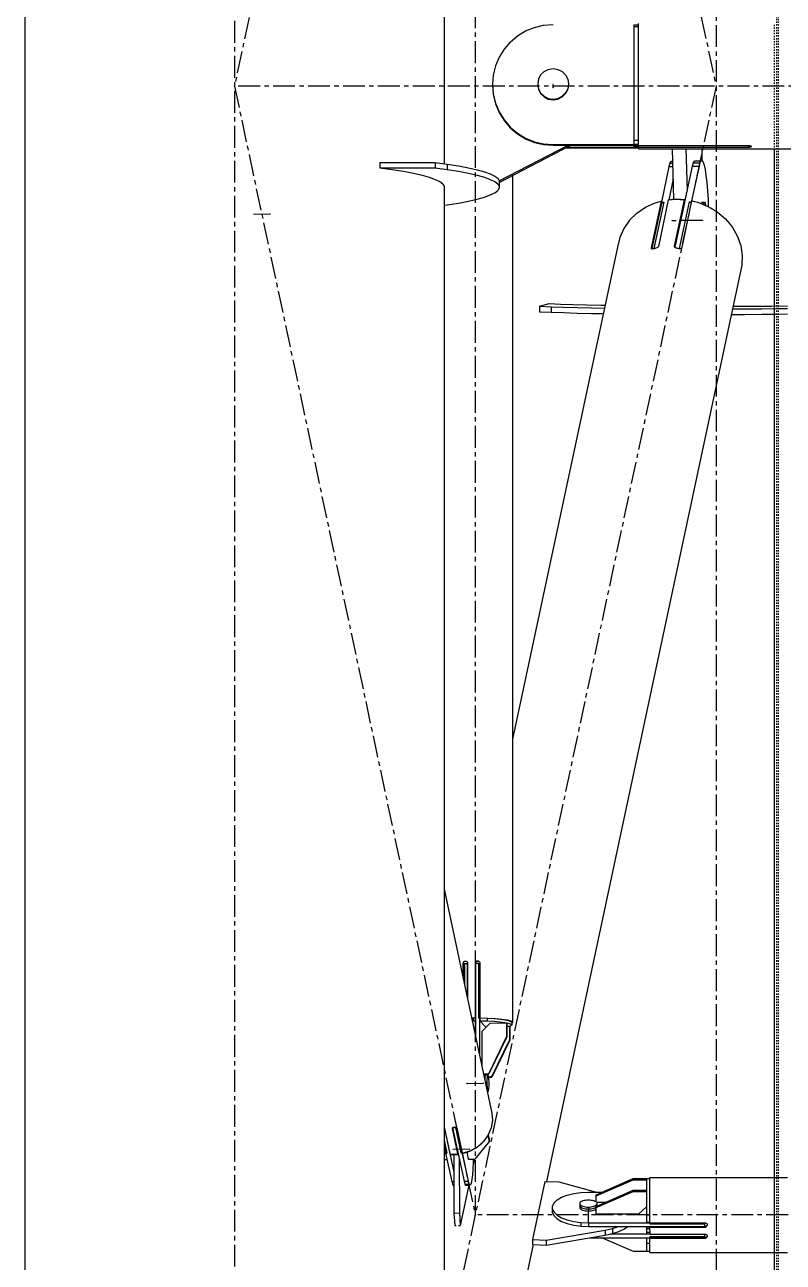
# Model space of a CAD drawing. Header units: millimetres. Extents: x 5143 to 30813, y 232 to 21408.
# Drawn here: x 22823.8 to 23099.4, y 14493.1 to 14942.6 of the extents above; entities that cross this region are included whole.
import ezdxf

# ---------------------------------------------------------------- set-up
doc = ezdxf.new("R2010")
doc.units = ezdxf.units.MM
doc.header["$LTSCALE"] = 0.25
for name, pattern in [('CENTER', [50.8, 31.75, -6.35, 6.35, -6.35]), ('XKITLINE00', [0]), ('XKITLINE02', [4, 2, -2])]:
    doc.linetypes.add(name, pattern=pattern)

msp = doc.modelspace()

# ---------------------------------------------------------------- linework, layer by layer
at = {"color": 8, "linetype": 'CENTER'}
for p, q in [((22900, 16010.75), (22900, 14354.32)), ((22900, 15740.27), (23075, 14920.27)), ((22987.5, 15330.27), (22900, 14920.27)), ((22987.5, 15330.27), (22987.5, 14510.27)), ((23075, 15209.12), (23075, 13540.01)), ((23430, 14920.27), (22900, 14920.28)), ((23075, 14920.27), (22900, 14100.27)), ((22900, 14920.27), (22987.5, 14510.27)), ((23015.8, 14919.7), (23015.8, 14920.85)), ((22906.93, 14873.77), (22912.9, 14873.84)), ((23070.04, 14871.52), (23059.11, 14871.38)), ((22984.51, 14558.05), (22990.48, 14558.12)), ((22985.4, 14534.13), (22979.43, 14534.05)), ((23342.5, 14510.27), (22987.5, 14510.27)), ((23028.61, 14507.56), (23028.61, 14512.99))]:
    msp.add_line(p, q, dxfattribs=at)
at = {"color": 8, "linetype": 'XKITLINE00'}
for p, q in [((22823.8, 15691.81), (22823.8, 14354.32)), ((22976.2, 14950.29), (22976.2, 14892.12)), ((23005.81, 14940.29), (23009, 14941.6)), ((23009, 14941.6), (23012.35, 14942.4)), ((23012.35, 14942.4), (23015.8, 14942.67)), ((23045.3, 14902.56), (23045.3, 14942.55)), ((23045.3, 14942.55), (23046.8, 14942.55)), ((23045.3, 14941.98), (23046.8, 14941.98)), ((23046.8, 14939.51), (23046.8, 14943.01)), ((23000.24, 14936.28), (22998, 14933.67)), ((23000.24, 14936.28), (23002.86, 14938.5)), ((23002.86, 14938.5), (23005.81, 14940.29)), ((23046.8, 14898.71), (23046.8, 14939.51)), ((22998, 14933.67), (22996.19, 14930.75)), ((22994.87, 14927.59), (22994.07, 14924.26)), ((22996.19, 14930.75), (22994.87, 14927.59)), ((22994.07, 14924.26), (22993.8, 14920.85)), ((23011.26, 14924.32), (23010.47, 14922.77)), ((23011.26, 14924.32), (23012.5, 14925.54)), ((23012.5, 14925.54), (23014.06, 14926.33)), ((23014.06, 14926.33), (23015.8, 14926.61)), ((23015.8, 14926.61), (23017.53, 14926.33)), ((23017.53, 14926.33), (23019.09, 14925.54)), ((23019.09, 14925.54), (23020.33, 14924.32)), ((23020.33, 14924.32), (23021.12, 14922.77)), ((22993.8, 14920.85), (22993.8, 14920.59)), ((22993.8, 14920.85), (22994.07, 14917.43)), ((22993.81, 14920.72), (22993.8, 14920.59)), ((22993.8, 14920.59), (22994.07, 14917.18)), ((23010.47, 14922.77), (23010.2, 14921.05)), ((23010.2, 14921.05), (23010.47, 14919.33)), ((23010.2, 14920.95), (23010.47, 14919.23)), ((23010.2, 14920.95), (23010.47, 14919.23)), ((23010.2, 14920.85), (23010.47, 14919.13)), ((23010.47, 14919.33), (23011.26, 14917.79)), ((23010.47, 14919.23), (23011.26, 14917.68)), ((23010.47, 14919.23), (23011.26, 14917.68)), ((23010.47, 14919.13), (23011.26, 14917.58)), ((23021.12, 14919.33), (23020.33, 14917.79)), ((23021.12, 14919.23), (23020.33, 14917.68)), ((23021.12, 14919.23), (23020.33, 14917.68)), ((23021.12, 14919.13), (23020.33, 14917.58)), ((23021.12, 14922.77), (23021.4, 14921.05)), ((23021.4, 14921.05), (23021.12, 14919.33)), ((23021.4, 14920.95), (23021.12, 14919.23)), ((23021.4, 14920.95), (23021.12, 14919.23)), ((23021.4, 14920.85), (23021.12, 14919.13)), ((22994.07, 14917.43), (22994.87, 14914.1)), ((22994.07, 14917.18), (22994.87, 14913.85)), ((22994.87, 14914.1), (22996.19, 14910.94)), ((22994.87, 14913.85), (22996.19, 14910.69)), ((23011.26, 14917.79), (23012.5, 14916.56)), ((23011.26, 14917.68), (23012.5, 14916.46)), ((23011.26, 14917.68), (23012.5, 14916.46)), ((23011.26, 14917.58), (23012.5, 14916.35)), ((23012.5, 14916.56), (23014.06, 14915.77)), ((23012.5, 14916.46), (23014.06, 14915.67)), ((23012.5, 14916.46), (23014.06, 14915.67)), ((23012.5, 14916.35), (23014.06, 14915.57)), ((23014.06, 14915.77), (23015.8, 14915.5)), ((23014.06, 14915.67), (23015.8, 14915.39)), ((23014.06, 14915.67), (23015.8, 14915.39)), ((23014.06, 14915.57), (23015.8, 14915.29)), ((23015.8, 14915.5), (23017.53, 14915.77)), ((23015.8, 14915.39), (23017.53, 14915.67)), ((23015.8, 14915.39), (23017.53, 14915.67)), ((23015.8, 14915.29), (23017.53, 14915.57)), ((23015.8, 14915.5), (23015.8, 14915.39)), ((23015.8, 14915.39), (23015.8, 14915.29)), ((23017.53, 14915.77), (23019.09, 14916.56)), ((23017.53, 14915.67), (23019.09, 14916.46)), ((23017.53, 14915.67), (23019.09, 14916.46)), ((23017.53, 14915.57), (23019.09, 14916.35)), ((23019.09, 14916.56), (23020.33, 14917.79)), ((23019.09, 14916.46), (23020.33, 14917.68)), ((23019.09, 14916.46), (23020.33, 14917.68)), ((23019.09, 14916.35), (23020.33, 14917.58)), ((22996.19, 14910.94), (22998, 14908.02)), ((22996.19, 14910.69), (22998, 14907.77)), ((22998, 14908.02), (23000.24, 14905.42)), ((22998, 14907.77), (23000.24, 14905.16)), ((23000.24, 14905.42), (23002.86, 14903.19)), ((23000.24, 14905.16), (23002.86, 14902.94)), ((23002.86, 14903.19), (23005.81, 14901.4)), ((23002.86, 14902.94), (23005.81, 14901.15)), ((23005.81, 14901.4), (23009, 14900.09)), ((23005.81, 14901.15), (23009, 14899.84)), ((23045.3, 14899.17), (23045.3, 14902.56)), ((23045.3, 14900.61), (23046.8, 14900.61)), ((22996.23, 14885.83), (23021.3, 14898.77)), ((22996.23, 14885.32), (23022.29, 14898.77)), ((23009, 14900.09), (23012.35, 14899.3)), ((23009, 14899.84), (23012.35, 14899.04)), ((23012.35, 14899.3), (23012.35, 14899.04)), ((23012.35, 14899.3), (23015.8, 14899.03)), ((23012.35, 14899.04), (23015.8, 14898.77)), ((23015.8, 14899.03), (23046.8, 14899.03)), ((23015.8, 14899.03), (23015.8, 14898.77)), ((23015.8, 14898.77), (23046.8, 14898.77)), ((23020.56, 14897.88), (23046.8, 14897.88)), ((23021.05, 14898.14), (23045.3, 14898.14)), ((23045.3, 14899.17), (23046.8, 14899.17)), ((23045.3, 14897.99), (23045.3, 14898.76)), ((23045.3, 14898.54), (23046.8, 14898.54)), ((23045.3, 14898.29), (23046.8, 14898.29)), ((23045.3, 14897.99), (23045.3, 14897.93)), ((23045.3, 14897.99), (23046.8, 14897.99)), ((23045.3, 14897.93), (23046.8, 14897.93)), ((23046.8, 14897.61), (23046.8, 14898.71)), ((23046.8, 14898.71), (23086.8, 14898.71)), ((23046.8, 14898.71), (23046.8, 14898.54)), ((23046.8, 14898.12), (23086.8, 14898.12)), ((23046.8, 14897.61), (23046.8, 14897.51)), ((23046.8, 14897.51), (23086.8, 14897.51)), ((23059.11, 14897.51), (23059.59, 14879.17)), ((23064.08, 14897.51), (23064.47, 14882.4)), ((23069.81, 14897.51), (23069.88, 14893.17)), ((23086.8, 14898.71), (23086.8, 14898.12)), ((23086.8, 14898.71), (23087.11, 14898.69)), ((23086.8, 14898.12), (23087.11, 14898.13)), ((23086.8, 14897.51), (23087.11, 14897.51)), ((23087.11, 14898.69), (23087.11, 14898.13)), ((23087.11, 14898.69), (23087.39, 14898.64)), ((23087.11, 14898.13), (23087.39, 14898.16)), ((23087.11, 14897.51), (23087.39, 14897.51)), ((23087.39, 14898.64), (23087.63, 14898.56)), ((23087.39, 14898.16), (23087.63, 14898.21)), ((23087.39, 14897.51), (23087.63, 14897.5)), ((23087.47, 14897.5), (23087.63, 14897.49)), ((23087.63, 14898.56), (23087.8, 14898.46)), ((23087.63, 14898.21), (23087.8, 14898.26)), ((23087.63, 14897.5), (23087.8, 14897.49)), ((23087.63, 14897.49), (23087.8, 14897.45)), ((23087.8, 14898.46), (23087.88, 14898.39)), ((23087.8, 14898.26), (23087.88, 14898.33)), ((23087.8, 14897.49), (23087.88, 14897.48)), ((23087.8, 14897.45), (23087.88, 14897.46)), ((23087.8, 14897.45), (23242.19, 14897.45)), ((23087.88, 14898.39), (23087.88, 14898.33)), ((23087.88, 14897.48), (23087.88, 14897.46)), ((22952.88, 14892.56), (22972.88, 14892.56)), ((22952.88, 14892.56), (22952.88, 14890.57)), ((22972.88, 14892.56), (22977.34, 14891.96)), ((22972.88, 14892.56), (22972.88, 14890.57)), ((22977.34, 14891.96), (22981.4, 14891.32)), ((22977.34, 14891.96), (22977.34, 14889.98)), ((23058.23, 14892.28), (23057.89, 14891.04)), ((23058.59, 14892.95), (23058.23, 14892.28)), ((23058.23, 14892.28), (23059.24, 14892.29)), ((23058.59, 14892.95), (23058.97, 14893.04)), ((23058.97, 14893.04), (23059.22, 14893.04)), ((23066.68, 14892.39), (23066.34, 14891.15)), ((23067.04, 14893.06), (23066.68, 14892.39)), ((23066.68, 14892.39), (23069.17, 14892.42)), ((23067.04, 14893.06), (23067.42, 14893.14)), ((23067.42, 14893.14), (23069.91, 14893.18)), ((23069.17, 14892.42), (23068.83, 14891.18)), ((23069.53, 14893.09), (23069.17, 14892.42)), ((23069.53, 14893.09), (23069.91, 14893.18)), ((23069.91, 14893.18), (23070.29, 14892.67)), ((23070.29, 14892.67), (23070.66, 14891.58)), ((23070.66, 14891.58), (23071.02, 14889.95)), ((22952.88, 14890.57), (22957.34, 14889.98)), ((22952.88, 14890.57), (22972.88, 14890.57)), ((22957.34, 14889.98), (22961.4, 14889.34)), ((22961.4, 14889.34), (22965.01, 14888.66)), ((22965.01, 14888.66), (22968.16, 14887.94)), ((22968.16, 14887.94), (22970.81, 14887.19)), ((22970.81, 14887.19), (22972.96, 14886.41)), ((22972.88, 14890.57), (22977.34, 14889.98)), ((22977.34, 14889.98), (22981.4, 14889.34)), ((22981.4, 14891.32), (22985.01, 14890.64)), ((22981.4, 14889.34), (22985.01, 14888.66)), ((22985.01, 14890.64), (22988.16, 14889.92)), ((22985.01, 14888.66), (22988.16, 14887.94)), ((22988.16, 14889.92), (22990.81, 14889.17)), ((22988.16, 14887.94), (22990.81, 14887.19)), ((22990.81, 14889.17), (22992.96, 14888.4)), ((22990.81, 14887.19), (22992.96, 14886.41)), ((22992.96, 14888.4), (22994.59, 14887.6)), ((22994.59, 14887.6), (22995.68, 14886.79)), ((23001.07, 14887.82), (23001.07, 14580.4)), ((23057.89, 14891.04), (23055.13, 14878.1)), ((23057.89, 14891.04), (23059.28, 14891.06)), ((23066.34, 14891.15), (23060.06, 14861.73)), ((23068.83, 14891.18), (23066.14, 14878.58)), ((23066.34, 14891.15), (23068.83, 14891.18)), ((23071.02, 14889.95), (23071.35, 14887.82)), ((23071.35, 14887.82), (23071.64, 14885.24)), ((22972.96, 14886.41), (22974.59, 14885.62)), ((22974.59, 14885.62), (22975.68, 14884.81)), ((22975.68, 14884.81), (22976.23, 14883.99)), ((22976.2, 14884.03), (22976.2, 14354.32)), ((22976.23, 14883.16), (22976.2, 14883.12)), ((22976.23, 14883.99), (22976.23, 14883.16)), ((22992.96, 14886.41), (22994.59, 14885.62)), ((22994.59, 14885.62), (22995.68, 14884.81)), ((22994.59, 14881.53), (22995.68, 14882.35)), ((22995.68, 14886.79), (22996.23, 14885.97)), ((22995.68, 14884.81), (22996.23, 14883.99)), ((22996.23, 14883.16), (22995.68, 14882.35)), ((22996.23, 14885.97), (22996.23, 14883.99)), ((22996.23, 14883.99), (22996.23, 14883.16)), ((23059.4, 14886.48), (23057.79, 14878.96)), ((23071.64, 14885.24), (23071.89, 14882.28)), ((22981.4, 14877.81), (22985.01, 14878.49)), ((22985.01, 14878.49), (22988.16, 14879.21)), ((22988.16, 14879.21), (22990.81, 14879.96)), ((22990.81, 14879.96), (22992.96, 14880.74)), ((22992.96, 14880.74), (22994.59, 14881.53)), ((23049.34, 14876.29), (23052.84, 14877.87)), ((23055.01, 14878.43), (23051.4, 14861.52)), ((23055.98, 14878.11), (23052.38, 14861.25)), ((23052.84, 14877.87), (23055.01, 14878.43)), ((23057.66, 14878.95), (23054.05, 14862.04)), ((23055.01, 14878.43), (23055.18, 14878.49)), ((23055.01, 14878.43), (23055.07, 14877.4)), ((23055.18, 14878.49), (23055.04, 14877.86)), ((23055.04, 14877.86), (23055.08, 14877.29)), ((23055.13, 14878.1), (23055.98, 14878.11)), ((23055.13, 14878.1), (23055.16, 14877.65)), ((23055.16, 14877.65), (23055.98, 14878.11)), ((23055.18, 14878.49), (23055.19, 14878.37)), ((23057.66, 14878.95), (23060.53, 14879.21)), ((23057.83, 14879), (23059.26, 14879.15)), ((23057.83, 14879), (23057.83, 14878.96)), ((23059.26, 14879.15), (23059.25, 14879.09)), ((23059.26, 14879.15), (23060.38, 14879.2)), ((23063.43, 14879.02), (23059.82, 14862.11)), ((23063.49, 14878.02), (23060.02, 14861.76)), ((23060.53, 14879.21), (23063.43, 14879.02)), ((23060.53, 14879.21), (23060.71, 14879.21)), ((23060.71, 14879.21), (23062.15, 14879.19)), ((23065.22, 14878.23), (23061.61, 14861.33)), ((23062.15, 14879.19), (23062.14, 14879.11)), ((23062.15, 14879.19), (23063.6, 14879.08)), ((23066.14, 14878.57), (23062.54, 14861.66)), ((23063.43, 14879.02), (23063.49, 14878.02)), ((23063.6, 14879.08), (23063.47, 14878.44)), ((23063.47, 14878.44), (23063.5, 14877.85)), ((23063.6, 14879.08), (23063.64, 14878.48)), ((23065.22, 14878.23), (23066.07, 14878.24)), ((23065.22, 14878.23), (23065.99, 14877.85)), ((23066.14, 14878.57), (23068.38, 14878.06)), ((23066.32, 14878.63), (23066.3, 14878.54)), ((23066.32, 14878.63), (23067.63, 14878.23)), ((23068.38, 14878.06), (23072.06, 14876.59)), ((23068.93, 14877.85), (23069.8, 14877.58)), ((23069.84, 14878.01), (23069.71, 14877.61)), ((23069.84, 14878.01), (23070.02, 14878.09)), ((23070.02, 14878.09), (23070.82, 14878.1)), ((23070.64, 14878.02), (23070.47, 14877.51)), ((23070.64, 14878.02), (23070.82, 14878.1)), ((23070.82, 14878.1), (23071, 14877.73)), ((23071.89, 14882.28), (23072.09, 14879.03)), ((23072.09, 14879.03), (23072.2, 14876.5)), ((22976.2, 14877.02), (22977.34, 14877.17)), ((22977.34, 14877.17), (22981.4, 14877.81)), ((23043.59, 14871.59), (23046.23, 14874.18)), ((23046.23, 14874.18), (23049.34, 14876.29)), ((23055.07, 14877.4), (23051.62, 14861.24)), ((23055.16, 14877.65), (23051.65, 14861.24)), ((23069.8, 14877.58), (23069.78, 14877.5)), ((23069.8, 14877.58), (23071.02, 14877.01)), ((23069.97, 14877.5), (23070.47, 14877.51)), ((23070.47, 14877.51), (23070.43, 14877.28)), ((23071, 14877.73), (23071.17, 14876.95)), ((23072.06, 14876.59), (23075.44, 14874.56)), ((23072.65, 14876.24), (23073.06, 14876.04)), ((23073.06, 14876.04), (23073.8, 14875.54)), ((23075.44, 14874.56), (23078.4, 14872.04)), ((23043.59, 14871.59), (23041.5, 14868.61)), ((23078.4, 14872.04), (23080.85, 14869.11)), ((23080.85, 14869.11), (23082.73, 14865.86)), ((23040.02, 14865.32), (23039.22, 14861.82)), ((23041.5, 14868.61), (23040.02, 14865.32)), ((23082.73, 14865.86), (23083.97, 14862.39)), ((23039.22, 14861.82), (23001.07, 14683.08)), ((23039.22, 14861.82), (23039.2, 14861.47)), ((23051.4, 14861.52), (23051.41, 14861.38)), ((23051.41, 14861.38), (23051.52, 14861.28)), ((23051.52, 14861.28), (23051.7, 14861.22)), ((23051.7, 14861.22), (23051.95, 14861.2)), ((23051.95, 14861.2), (23052.26, 14861.23)), ((23052.26, 14861.23), (23052.6, 14861.3)), ((23052.6, 14861.3), (23052.88, 14861.38)), ((23052.88, 14861.38), (23052.95, 14861.39)), ((23052.95, 14861.39), (23053.28, 14861.48)), ((23053.28, 14861.48), (23053.58, 14861.6)), ((23053.58, 14861.6), (23053.81, 14861.73)), ((23053.81, 14861.73), (23053.98, 14861.88)), ((23054.05, 14862.04), (23053.98, 14861.88)), ((23059.82, 14862.11), (23059.84, 14861.96)), ((23059.84, 14861.96), (23059.94, 14861.81)), ((23059.94, 14861.81), (23060.13, 14861.68)), ((23060.13, 14861.68), (23060.39, 14861.57)), ((23060.39, 14861.57), (23060.7, 14861.49)), ((23060.7, 14861.49), (23060.77, 14861.48)), ((23060.77, 14861.48), (23061.05, 14861.4)), ((23061.05, 14861.4), (23061.41, 14861.34)), ((23061.41, 14861.34), (23061.75, 14861.32)), ((23061.75, 14861.32), (23062.05, 14861.35)), ((23062.05, 14861.35), (23062.29, 14861.42)), ((23062.29, 14861.42), (23062.46, 14861.53)), ((23062.54, 14861.66), (23062.46, 14861.53)), ((23083.97, 14862.39), (23084.53, 14858.8)), ((23084.53, 14858.8), (23084.41, 14855.2)), ((23084.41, 14855.2), (23013.39, 14522.41)), ((23010.9, 14840.31), (23014.32, 14841.29)), ((23010.9, 14840.31), (23015.03, 14840.15)), ((23010.9, 14840.31), (23010.9, 14838.31)), ((23010.9, 14838.31), (23015.03, 14838.15)), ((23014.32, 14841.29), (23018.45, 14841.12)), ((23015.03, 14840.15), (23019.57, 14840)), ((23015.03, 14840.15), (23015.03, 14838.15)), ((23015.03, 14838.15), (23019.57, 14838)), ((23018.45, 14841.12), (23022.99, 14840.97)), ((23019.57, 14840), (23024.48, 14839.86)), ((23019.57, 14838), (23024.48, 14837.86)), ((23022.99, 14840.97), (23027.9, 14840.84)), ((23024.48, 14839.86), (23029.73, 14839.74)), ((23024.48, 14837.86), (23029.73, 14837.74)), ((23027.9, 14840.84), (23033.15, 14840.71)), ((23029.73, 14839.74), (23034.55, 14839.65)), ((23029.73, 14837.74), (23034.12, 14837.66)), ((23033.15, 14840.71), (23034.77, 14840.68)), ((23081.03, 14839.35), (23085.4, 14839.37)), ((23081.24, 14840.32), (23082.42, 14840.32)), ((23082.42, 14840.32), (23088.82, 14840.35)), ((23085.4, 14839.37), (23091.7, 14839.42)), ((23085.4, 14837.37), (23091.7, 14837.42)), ((23088.82, 14840.35), (23095.12, 14840.39)), ((23091.7, 14839.42), (23097.86, 14839.48)), ((23091.7, 14837.42), (23097.86, 14837.49)), ((23095.12, 14840.39), (23101, 14840.46)), ((23097.86, 14839.48), (23101, 14839.53)), ((23097.86, 14837.49), (23101, 14837.53)), ((23080.6, 14837.35), (23085.4, 14837.37)), ((22976.2, 14628.62), (22993.56, 14547.26)), ((22983.07, 14601.89), (22983.01, 14601.62)), ((22983.01, 14601.62), (22983.08, 14601.55)), ((22983.01, 14601.62), (22983.01, 14596.68)), ((22983.17, 14602.13), (22983.07, 14601.89)), ((22983.12, 14601.81), (22983.08, 14601.55)), ((22983.08, 14601.55), (22983.08, 14596.37)), ((22983.23, 14602.05), (22983.12, 14601.81)), ((22983.16, 14601.57), (22983.58, 14601.61)), ((22983.16, 14601.57), (22983.16, 14596)), ((22983.35, 14602.32), (22983.19, 14602.15)), ((22983.27, 14602.09), (22983.23, 14602.05)), ((22983.42, 14602.25), (22983.27, 14602.09)), ((22983.35, 14602.32), (22983.59, 14602.44)), ((22983.42, 14602.25), (22983.65, 14602.37)), ((22983.58, 14601.61), (22984.62, 14601.62)), ((22983.58, 14601.61), (22983.58, 14594.02)), ((22983.59, 14602.44), (22983.85, 14602.49)), ((22983.65, 14602.37), (22983.91, 14602.42)), ((22983.85, 14602.49), (22984.1, 14602.46)), ((22983.91, 14602.42), (22984.17, 14602.39)), ((22984.1, 14602.46), (22984.34, 14602.34)), ((22984.17, 14602.39), (22984.4, 14602.27)), ((22984.34, 14602.34), (22984.52, 14602.16)), ((22984.52, 14602.16), (22984.64, 14601.93)), ((22984.62, 14601.62), (22984.68, 14601.56)), ((22984.62, 14601.62), (22984.62, 14589.14)), ((22984.64, 14601.93), (22984.68, 14601.67)), ((22984.68, 14601.67), (22984.68, 14588.86)), ((22987.51, 14601.97), (22987.47, 14601.71)), ((22987.47, 14601.71), (22987.53, 14601.63)), ((22987.47, 14601.71), (22987.47, 14581.85)), ((22987.63, 14602.2), (22987.51, 14601.97)), ((22987.51, 14601.97), (22987.57, 14601.89)), ((22987.57, 14601.89), (22987.53, 14601.63)), ((22987.53, 14601.63), (22987.53, 14581.78)), ((22987.69, 14602.13), (22987.57, 14601.89)), ((22987.61, 14601.66), (22988.65, 14601.67)), ((22987.61, 14601.66), (22987.61, 14575.16)), ((22987.63, 14602.2), (22987.82, 14602.39)), ((22987.69, 14602.13), (22987.88, 14602.32)), ((22987.82, 14602.39), (22988.06, 14602.51)), ((22987.88, 14602.32), (22988.12, 14602.44)), ((22988.06, 14602.51), (22988.32, 14602.55)), ((22988.12, 14602.44), (22988.38, 14602.48)), ((22988.32, 14602.55), (22988.58, 14602.51)), ((22988.38, 14602.48), (22988.65, 14602.44)), ((22988.58, 14602.51), (22988.82, 14602.39)), ((22988.65, 14602.44), (22988.89, 14602.32)), ((22988.65, 14601.67), (22989.12, 14601.65)), ((22988.65, 14601.67), (22988.65, 14581.82)), ((22988.82, 14602.39), (22989.01, 14602.2)), ((22989.01, 14602.2), (22989.11, 14601.96)), ((22989.11, 14601.96), (22989.18, 14601.7)), ((22989.12, 14601.65), (22989.18, 14601.59)), ((22989.12, 14601.65), (22989.12, 14581.79)), ((22989.18, 14601.7), (22989.18, 14581.85)), ((22986.18, 14581.85), (22987.47, 14581.85)), ((22986.19, 14581.8), (22986.8, 14581.81)), ((22986.8, 14581.81), (22986.8, 14580.82)), ((22986.8, 14581.81), (22987.5, 14581.81)), ((22987.47, 14581.85), (22987.53, 14581.78)), ((22987.5, 14581.81), (22987.5, 14580.82)), ((22987.5, 14581.81), (22987.61, 14581.69)), ((22988.65, 14581.82), (22989.1, 14581.82)), ((22989.1, 14581.82), (22989.12, 14581.79)), ((22989.1, 14581.82), (22989.1, 14568.17)), ((22989.18, 14581.85), (22989.22, 14581.8)), ((22989.18, 14581.85), (22992.09, 14581.76)), ((22989.22, 14581.8), (22989.22, 14580.81)), ((22989.22, 14581.8), (22991.86, 14581.72)), ((22991.86, 14581.72), (22991.86, 14580.73)), ((22991.86, 14581.72), (22994.32, 14581.58)), ((22992.09, 14581.76), (22994.83, 14581.6)), ((22994.32, 14581.58), (22996.49, 14581.39)), ((22994.83, 14581.6), (22997.21, 14581.37)), ((22996.49, 14581.39), (22998.29, 14581.15)), ((22997.21, 14581.37), (22999.1, 14581.09)), ((22986.4, 14580.81), (22986.8, 14580.82)), ((22986.8, 14580.82), (22987.5, 14580.82)), ((22986.94, 14578.27), (22987.49, 14577.64)), ((22987.38, 14577.77), (22987.38, 14576.19)), ((22987.49, 14577.64), (22987.61, 14577.65)), ((22987.5, 14580.82), (22987.61, 14580.7)), ((22989.22, 14580.81), (22991.34, 14578.41)), ((22989.22, 14580.81), (22991.86, 14580.73)), ((22992.88, 14579.96), (22989.9, 14576.95)), ((22989.9, 14576.95), (22989.9, 14564.41)), ((22991.86, 14580.73), (22994.32, 14580.59)), ((22992.88, 14579.96), (22998.85, 14580.04)), ((22994.32, 14580.59), (22996.49, 14580.4)), ((22996.49, 14580.4), (22998.29, 14580.15)), ((22998.29, 14581.15), (22999.63, 14580.86)), ((22998.29, 14580.15), (22998.83, 14580.04)), ((22998.85, 14580.04), (22998.95, 14579.92)), ((22998.85, 14580.04), (22998.85, 14575.07)), ((22998.85, 14580.03), (22999.63, 14579.87)), ((22998.95, 14579.92), (22998.95, 14574.96)), ((22998.95, 14578.84), (22999.9, 14578.85)), ((22999.1, 14581.09), (23000.41, 14580.75)), ((22999.63, 14580.86), (23000.46, 14580.55)), ((22999.63, 14579.87), (23000.46, 14579.56)), ((22999.9, 14578.85), (23000.01, 14578.73)), ((22999.9, 14578.85), (22999.9, 14573.88)), ((23000, 14578.73), (23000.47, 14578.91)), ((23000.01, 14578.73), (23000.01, 14573.76)), ((23000.41, 14580.75), (23001.07, 14580.4)), ((23000.46, 14580.55), (23000.75, 14580.23)), ((23000.46, 14579.56), (23000.75, 14579.24)), ((23000.75, 14579.24), (23000.47, 14578.91)), ((23000.75, 14580.23), (23000.75, 14579.24)), ((23000.75, 14579.88), (23001.05, 14580.03)), ((23001.07, 14580.4), (23001.05, 14580.03)), ((22998.85, 14575.07), (22992.38, 14561.59)), ((22998.95, 14574.96), (22992.49, 14561.47)), ((22999.9, 14573.88), (22993.44, 14560.4)), ((23000.01, 14573.76), (22993.54, 14560.28)), ((22998.85, 14575.07), (22998.95, 14574.96)), ((22999.9, 14573.88), (23000.01, 14573.76)), ((22990.51, 14561.57), (22992.38, 14561.59)), ((22990.53, 14561.45), (22992.49, 14561.47)), ((22990.58, 14561.22), (22991.22, 14561.23)), ((22990.95, 14561.45), (22990.95, 14561.22)), ((22990.97, 14559.53), (22990.96, 14559.42)), ((22990.97, 14559.53), (22990.96, 14559.42)), ((22990.99, 14559.99), (22990.97, 14559.53)), ((22990.99, 14559.99), (22990.97, 14559.53)), ((22991.02, 14560.39), (22990.99, 14559.99)), ((22991.02, 14560.39), (22990.99, 14559.99)), ((22991.06, 14560.73), (22991.02, 14560.39)), ((22991.06, 14560.73), (22991.02, 14560.39)), ((22991.11, 14560.98), (22991.06, 14560.73)), ((22991.11, 14560.98), (22991.06, 14560.73)), ((22991.16, 14561.15), (22991.11, 14560.98)), ((22991.16, 14561.15), (22991.11, 14560.98)), ((22991.22, 14561.23), (22991.16, 14561.15)), ((22991.22, 14561.23), (22991.16, 14561.15)), ((22991.22, 14561.23), (22992.01, 14561.24)), ((22991.75, 14559.04), (22991.74, 14558.51)), ((22991.76, 14559.54), (22991.75, 14559.04)), ((22991.79, 14560), (22991.76, 14559.54)), ((22991.82, 14560.4), (22991.79, 14560)), ((22991.86, 14560.74), (22991.82, 14560.4)), ((22991.91, 14560.99), (22991.86, 14560.74)), ((22991.96, 14561.16), (22991.91, 14560.99)), ((22992.01, 14561.24), (22991.96, 14561.16)), ((22992.01, 14561.24), (22992.07, 14561.22)), ((22992.07, 14561.22), (22992.13, 14561.11)), ((22992.13, 14561.11), (22992.18, 14560.91)), ((22992.18, 14560.91), (22992.23, 14560.62)), ((22992.23, 14560.62), (22992.28, 14560.26)), ((22992.26, 14560.38), (22993.44, 14560.4)), ((22992.28, 14560.26), (22993.54, 14560.28)), ((22992.28, 14560.26), (22992.32, 14559.84)), ((22992.32, 14559.84), (22992.35, 14559.36)), ((22992.35, 14559.36), (22992.38, 14558.85)), ((22992.38, 14561.59), (22992.49, 14561.47)), ((22992.38, 14558.85), (22992.39, 14558.31)), ((22993.44, 14560.4), (22993.54, 14560.28)), ((22991.16, 14558.51), (22991.74, 14558.51)), ((22991.74, 14558.51), (22991.75, 14557.97)), ((22991.75, 14557.97), (22991.76, 14557.44)), ((22991.76, 14557.44), (22991.79, 14556.92)), ((22991.79, 14556.92), (22991.82, 14556.45)), ((22991.82, 14556.45), (22991.86, 14556.02)), ((22991.86, 14556.02), (22991.91, 14555.66)), ((22991.89, 14555.06), (22992.07, 14555.07)), ((22991.9, 14555.05), (22992.13, 14555.05)), ((22991.91, 14555.66), (22991.96, 14555.38)), ((22991.96, 14555.38), (22992.01, 14555.18)), ((22992.01, 14555.18), (22992.07, 14555.07)), ((22992.07, 14555.07), (22992.13, 14555.05)), ((22992.18, 14555.12), (22992.13, 14555.05)), ((22992.23, 14555.29), (22992.18, 14555.12)), ((22992.28, 14555.55), (22992.23, 14555.29)), ((22992.32, 14555.88), (22992.28, 14555.55)), ((22992.35, 14556.28), (22992.32, 14555.88)), ((22992.38, 14556.74), (22992.35, 14556.28)), ((22992.39, 14557.25), (22992.38, 14556.74)), ((22992.39, 14558.31), (22992.4, 14557.77)), ((22992.4, 14557.77), (22992.39, 14557.25)), ((22993.56, 14547.26), (22993.79, 14544.57)), ((22976.2, 14541.85), (22976.28, 14541.78)), ((22976.28, 14541.78), (22976.35, 14541.66)), ((22976.33, 14541.69), (22979.73, 14525.77)), ((22976.35, 14541.66), (22978.32, 14532.42)), ((22979.15, 14541.82), (22979.13, 14541.69)), ((22979.13, 14541.69), (22981.1, 14532.45)), ((22979.24, 14541.94), (22979.15, 14541.82)), ((22979.22, 14541.91), (22981.13, 14532.98)), ((22979.24, 14541.94), (22979.41, 14542.05)), ((22979.26, 14541.96), (22983.42, 14522.49)), ((22979.4, 14542.05), (22980.29, 14542.06)), ((22979.41, 14542.05), (22979.64, 14542.13)), ((22979.64, 14542.13), (22979.9, 14542.18)), ((22979.9, 14542.18), (22980.16, 14542.19)), ((22980.16, 14542.19), (22980.41, 14542.16)), ((22980.29, 14542.06), (22980.46, 14542.15)), ((22980.29, 14542.06), (22982.26, 14532.81)), ((22980.41, 14542.16), (22980.62, 14542.1)), ((22980.62, 14542.1), (22980.74, 14542)), ((22980.74, 14542), (22980.83, 14541.9)), ((22980.83, 14541.9), (22982.8, 14532.66)), ((22993.33, 14541.87), (22992.22, 14539.3)), ((22993.79, 14544.57), (22993.33, 14541.87)), ((22976.2, 14537.42), (22977.19, 14532.75)), ((22992.53, 14536.9), (22987.4, 14530.58)), ((22987.86, 14534.66), (22989.9, 14536.33)), ((22988.28, 14535.04), (22990.51, 14536.99)), ((22990.3, 14536.8), (22989.9, 14536.33)), ((22992.22, 14539.3), (22990.51, 14536.99)), ((22991.55, 14538.31), (22991, 14537.66)), ((22991.69, 14538.58), (22991.55, 14538.31)), ((22992.07, 14539.09), (22992.53, 14536.9)), ((22992.24, 14539.34), (22992.57, 14537.79)), ((22992.57, 14537.79), (22992.53, 14536.9)), ((22976.2, 14535.58), (22976.75, 14532.98)), ((22976.2, 14535.31), (22976.66, 14533.14)), ((22976.2, 14534.64), (22976.64, 14532.58)), ((22976.2, 14532.71), (22976.64, 14532.58)), ((22976.2, 14532.64), (22976.75, 14532.47)), ((22976.66, 14533.14), (22976.64, 14532.58)), ((22976.67, 14533.36), (22976.65, 14532.94)), ((22976.65, 14532.94), (22976.75, 14532.47)), ((22976.75, 14532.98), (22976.74, 14532.74)), ((22976.74, 14532.74), (22977.19, 14532.75)), ((22976.74, 14532.74), (22978.94, 14522.44)), ((22976.75, 14532.98), (22977.19, 14532.75)), ((22976.76, 14532.67), (22976.75, 14532.47)), ((22978.32, 14532.42), (22979.7, 14532.29)), ((22978.39, 14532.41), (22978.43, 14532.24)), ((22978.43, 14532.24), (22979.12, 14532.19)), ((22979.09, 14532.35), (22979.12, 14532.19)), ((22979.12, 14532.19), (22979.82, 14532.19)), ((22979.7, 14532.29), (22981.1, 14532.45)), ((22979.71, 14532.19), (22979.76, 14510.96)), ((22979.82, 14532.19), (22980.52, 14532.21)), ((22980.48, 14532.38), (22980.52, 14532.21)), ((22980.52, 14532.21), (22981.21, 14532.27)), ((22981.13, 14532.98), (22981.1, 14532.45)), ((22981.13, 14533.19), (22981.11, 14532.73)), ((22981.11, 14532.73), (22981.21, 14532.27)), ((22981.23, 14532.73), (22981.21, 14532.27)), ((22982.26, 14532.81), (22982.72, 14533.05)), ((22982.26, 14532.81), (22982.71, 14532.82)), ((22982.72, 14533.05), (22982.71, 14532.82)), ((22982.71, 14532.82), (22984.91, 14522.51)), ((22982.8, 14532.66), (22985.64, 14533.57)), ((22982.89, 14532.68), (22982.91, 14532.55)), ((22982.91, 14532.55), (22985.5, 14533.39)), ((22984.39, 14533.03), (22984.91, 14530.55)), ((22985.47, 14533.51), (22985.5, 14533.39)), ((22985.5, 14533.39), (22987.86, 14534.66)), ((22985.64, 14533.57), (22988.28, 14535.04)), ((22976.2, 14530.65), (22976.46, 14530.44)), ((22976.46, 14530.44), (22977.23, 14530.45)), ((22981.7, 14530.53), (22981.75, 14510.99)), ((22984.91, 14530.55), (22987.4, 14530.58)), ((22986.73, 14529.32), (22986.63, 14526.89)), ((22987.14, 14530.57), (22986.7, 14528.49)), ((22986.75, 14530.57), (22986.73, 14529.32)), ((22986.27, 14523.08), (22986.03, 14521.86)), ((22986.47, 14524.78), (22986.27, 14523.08)), ((22986.63, 14526.89), (22986.47, 14524.78)), ((23031.41, 14517.59), (23044.91, 14523.48)), ((23031.41, 14517.17), (23044.91, 14523.05)), ((23044.91, 14523.48), (23044.91, 14523.05)), ((23044.91, 14523.48), (23049.91, 14523.48)), ((23044.91, 14523.05), (23049.91, 14523.05)), ((23049.91, 14523.49), (23050.91, 14523.49)), ((23049.91, 14523.48), (23049.91, 14523.46)), ((23049.91, 14523.46), (23049.91, 14523.41)), ((23049.91, 14518.82), (23049.91, 14523.41)), ((23050.91, 14523.92), (23101, 14523.92)), ((23050.91, 14507.44), (23050.91, 14523.92)), ((22978.94, 14522.44), (22979.73, 14522.45)), ((22978.94, 14522.44), (22979.22, 14521.43)), ((22979.22, 14521.43), (22979.74, 14521.44)), ((22979.22, 14521.43), (22979.51, 14520.98)), ((22979.51, 14520.98), (22979.74, 14520.98)), ((22985.12, 14521.05), (22982.03, 14506.46)), ((22983.42, 14522.49), (22984.91, 14522.51)), ((22983.42, 14522.49), (22983.7, 14521.49)), ((22983.7, 14521.49), (22985.19, 14521.51)), ((22983.7, 14521.49), (22983.98, 14521.04)), ((22983.98, 14521.04), (22985.48, 14521.05)), ((22984.91, 14522.51), (22985.19, 14521.51)), ((22985.19, 14521.51), (22985.48, 14521.05)), ((22985.48, 14521.05), (22985.76, 14521.17)), ((22986.03, 14521.86), (22985.76, 14521.17)), ((23012.84, 14522.43), (23008.33, 14501.29)), ((23012.84, 14522.43), (23017.82, 14522.24)), ((23017.82, 14522.24), (23031.62, 14518.55)), ((23023.28, 14518.07), (23025.89, 14518.43)), ((23025.89, 14518.43), (23028.61, 14518.55)), ((23028.61, 14518.55), (23033.62, 14518.55)), ((23031.41, 14513.34), (23044.91, 14519.23)), ((23031.41, 14512.92), (23044.91, 14518.81)), ((23044.91, 14519.23), (23044.91, 14518.81)), ((23044.91, 14519.23), (23049.91, 14519.23)), ((23044.91, 14518.81), (23049.91, 14518.81)), ((23049.91, 14518.82), (23049.91, 14518.81)), ((23049.91, 14518.81), (23049.91, 14518.79)), ((23049.91, 14513.02), (23049.91, 14518.79)), ((23016.15, 14514.71), (23015.58, 14513.57)), ((23016.15, 14514.71), (23017.27, 14515.77)), ((23017.27, 14515.77), (23018.88, 14516.71)), ((23018.88, 14516.71), (23020.91, 14517.49)), ((23020.91, 14517.49), (23023.28, 14518.07)), ((23025.56, 14514.67), (23025.51, 14514.44)), ((23025.51, 14514.44), (23025.56, 14514.21)), ((23025.51, 14514.44), (23025.51, 14513.72)), ((23025.7, 14514.89), (23025.56, 14514.67)), ((23025.56, 14514.21), (23025.7, 14513.99)), ((23025.7, 14514.89), (23025.93, 14515.1)), ((23025.7, 14513.99), (23025.93, 14513.78)), ((23025.93, 14515.1), (23026.24, 14515.29)), ((23025.93, 14513.78), (23026.24, 14513.59)), ((23026.24, 14515.29), (23026.62, 14515.45)), ((23026.62, 14515.45), (23027.06, 14515.58)), ((23027.06, 14515.58), (23027.55, 14515.68)), ((23027.55, 14515.68), (23028.07, 14515.74)), ((23028.07, 14515.74), (23028.61, 14515.76)), ((23028.61, 14515.76), (23029.15, 14515.74)), ((23029.15, 14515.74), (23029.67, 14515.68)), ((23029.67, 14515.68), (23030.16, 14515.58)), ((23030.16, 14515.58), (23030.61, 14515.45)), ((23030.61, 14515.45), (23030.99, 14515.29)), ((23030.99, 14515.29), (23031.3, 14515.1)), ((23030.99, 14513.59), (23031.3, 14513.78)), ((23031.3, 14515.1), (23031.53, 14514.89)), ((23031.3, 14513.78), (23031.53, 14513.99)), ((23031.41, 14514.99), (23031.41, 14517.59)), ((23031.51, 14514.9), (23034.98, 14514.9)), ((23031.53, 14514.89), (23031.67, 14514.67)), ((23031.67, 14514.21), (23031.53, 14513.99)), ((23031.67, 14514.67), (23031.71, 14514.44)), ((23031.71, 14514.44), (23031.67, 14514.21)), ((23031.71, 14514.44), (23031.71, 14513.72)), ((22979.76, 14510.96), (22981.75, 14510.99)), ((22979.76, 14510.96), (22980.04, 14506.43)), ((22981.75, 14510.99), (22982.03, 14506.46)), ((23015.58, 14511.05), (23015.58, 14513.57)), ((23015.58, 14512.41), (23016.15, 14511.27)), ((23015.58, 14511.05), (23016.15, 14509.91)), ((23016.15, 14511.27), (23017.27, 14510.21)), ((23016.15, 14509.91), (23017.27, 14508.85)), ((23017.27, 14510.21), (23018.88, 14509.27)), ((23018.88, 14509.27), (23020.91, 14508.49)), ((23025.51, 14513.72), (23025.56, 14513.49)), ((23025.51, 14513.72), (23025.51, 14512.99)), ((23025.51, 14513.72), (23025.56, 14513.49)), ((23025.51, 14512.99), (23025.56, 14512.76)), ((23025.56, 14513.49), (23025.7, 14513.27)), ((23025.56, 14513.49), (23025.7, 14513.27)), ((23025.56, 14512.76), (23025.7, 14512.54)), ((23025.7, 14513.27), (23025.93, 14513.06)), ((23025.7, 14513.27), (23025.93, 14513.06)), ((23025.7, 14512.54), (23025.93, 14512.33)), ((23025.93, 14513.06), (23026.24, 14512.87)), ((23025.93, 14513.06), (23026.24, 14512.87)), ((23025.93, 14512.33), (23026.24, 14512.15)), ((23026.24, 14513.59), (23026.62, 14513.43)), ((23026.24, 14512.87), (23026.62, 14512.71)), ((23026.24, 14512.87), (23026.62, 14512.71)), ((23026.24, 14512.15), (23026.62, 14511.98)), ((23026.62, 14513.43), (23027.06, 14513.3)), ((23026.62, 14512.71), (23027.06, 14512.58)), ((23026.62, 14512.71), (23027.06, 14512.58)), ((23026.62, 14511.98), (23027.06, 14511.85)), ((23027.06, 14513.3), (23027.55, 14513.2)), ((23027.06, 14512.58), (23027.55, 14512.48)), ((23027.06, 14512.58), (23027.55, 14512.48)), ((23027.06, 14511.85), (23027.55, 14511.75)), ((23027.55, 14513.2), (23028.07, 14513.14)), ((23027.55, 14512.48), (23028.07, 14512.42)), ((23027.55, 14512.48), (23028.07, 14512.42)), ((23027.55, 14511.75), (23028.07, 14511.7)), ((23028.07, 14513.14), (23028.61, 14513.12)), ((23028.07, 14512.42), (23028.61, 14512.4)), ((23028.07, 14512.42), (23028.61, 14512.4)), ((23028.07, 14511.7), (23028.61, 14511.68)), ((23028.61, 14513.12), (23029.15, 14513.14)), ((23028.61, 14513.12), (23028.61, 14512.4)), ((23028.61, 14512.4), (23029.15, 14512.42)), ((23028.61, 14512.4), (23029.15, 14512.42)), ((23028.61, 14512.4), (23028.61, 14511.68)), ((23028.61, 14511.68), (23029.15, 14511.7)), ((23029.15, 14513.14), (23029.67, 14513.2)), ((23029.15, 14512.42), (23029.67, 14512.48)), ((23029.15, 14512.42), (23029.67, 14512.48)), ((23029.15, 14511.7), (23029.67, 14511.75)), ((23029.67, 14513.2), (23030.16, 14513.3)), ((23029.67, 14512.48), (23030.16, 14512.58)), ((23029.67, 14512.48), (23030.16, 14512.58)), ((23029.67, 14511.75), (23030.16, 14511.85)), ((23030.16, 14513.3), (23030.61, 14513.43)), ((23030.16, 14512.58), (23030.61, 14512.71)), ((23030.16, 14512.58), (23030.61, 14512.71)), ((23030.16, 14511.85), (23030.61, 14511.98)), ((23030.61, 14513.43), (23030.99, 14513.59)), ((23030.61, 14512.71), (23030.99, 14512.87)), ((23030.61, 14512.71), (23030.99, 14512.87)), ((23030.61, 14511.98), (23030.99, 14512.15)), ((23030.99, 14512.87), (23031.3, 14513.06)), ((23030.99, 14512.87), (23031.3, 14513.06)), ((23030.99, 14512.15), (23031.3, 14512.33)), ((23031.3, 14513.06), (23031.41, 14513.16)), ((23031.3, 14513.06), (23031.41, 14513.16)), ((23031.3, 14512.33), (23031.41, 14512.44)), ((23031.41, 14510.66), (23031.41, 14513.34)), ((23031.41, 14510.66), (23046.91, 14510.66)), ((23031.67, 14513.49), (23031.64, 14513.44)), ((23031.67, 14513.49), (23031.64, 14513.44)), ((23031.71, 14513.72), (23031.67, 14513.49)), ((23031.71, 14513.72), (23031.67, 14513.49)), ((23031.71, 14513.72), (23031.71, 14513.48)), ((23046.91, 14510.66), (23049.91, 14513.37)), ((23049.91, 14507.61), (23049.91, 14513.02)), ((23049.91, 14510.32), (23050.91, 14510.32)), ((22980.04, 14506.43), (22980.58, 14506.44)), ((22981.39, 14506.45), (22982.03, 14506.46)), ((23017.27, 14508.85), (23018.88, 14507.91)), ((23018.88, 14507.91), (23020.91, 14507.13)), ((23020.91, 14508.49), (23023.28, 14507.91)), ((23020.91, 14507.13), (23023.28, 14506.55)), ((23023.28, 14507.91), (23025.89, 14507.55)), ((23023.28, 14506.55), (23025.89, 14506.19)), ((23025.89, 14507.55), (23025.89, 14506.19)), ((23025.89, 14507.55), (23028.61, 14507.43)), ((23025.89, 14506.19), (23028.61, 14506.07)), ((23028.61, 14507.43), (23050.91, 14507.43)), ((23028.61, 14507.43), (23028.61, 14506.07)), ((23028.61, 14506.07), (23070.91, 14506.07)), ((23034.71, 14504.76), (23037.36, 14505.34)), ((23037.36, 14505.34), (23039.59, 14506.07)), ((23037.36, 14505.34), (23037.36, 14503.53)), ((23039.72, 14504.3), (23041.7, 14505.25)), ((23041.7, 14505.25), (23042.89, 14506.07)), ((23049.91, 14507.61), (23050.91, 14507.61)), ((23049.91, 14504.65), (23049.91, 14506.07)), ((23049.91, 14505.95), (23050.91, 14505.95)), ((23049.91, 14505.29), (23050.91, 14505.29)), ((23050.91, 14507.44), (23070.91, 14507.44)), ((23050.91, 14507.43), (23050.91, 14507.02)), ((23050.91, 14507.02), (23070.91, 14507.02)), ((23050.91, 14504.48), (23050.91, 14506.07)), ((23050.91, 14506.07), (23050.91, 14505.95)), ((23050.91, 14505.82), (23070.91, 14505.82)), ((23070.91, 14507.44), (23071.18, 14507.38)), ((23070.91, 14506.07), (23070.91, 14507.44)), ((23070.91, 14506.07), (23070.91, 14505.82)), ((23070.91, 14506.07), (23070.91, 14506.07)), ((23070.91, 14505.82), (23071.18, 14505.85)), ((23070.93, 14506.07), (23071.18, 14506.11)), ((23071.18, 14507.38), (23071.41, 14507.28)), ((23071.18, 14506.11), (23071.41, 14506.22)), ((23071.18, 14506.11), (23071.18, 14505.85)), ((23071.18, 14505.85), (23071.41, 14505.97)), ((23071.41, 14507.28), (23071.6, 14507.1)), ((23071.41, 14506.22), (23071.6, 14506.4)), ((23071.41, 14505.97), (23071.6, 14506.15)), ((23071.6, 14507.1), (23071.72, 14506.88)), ((23071.72, 14506.63), (23071.6, 14506.4)), ((23071.72, 14506.37), (23071.6, 14506.15)), ((23071.72, 14506.88), (23071.76, 14506.63)), ((23071.74, 14506.75), (23071.72, 14506.63)), ((23071.76, 14506.63), (23071.72, 14506.37)), ((23008.33, 14501.29), (23008.33, 14499.48)), ((23008.33, 14501.29), (23013.31, 14501.1)), ((23013.31, 14501.1), (23034.71, 14504.76)), ((23013.31, 14499.29), (23034.71, 14502.95)), ((23013.31, 14501.1), (23013.31, 14499.29)), ((23029.13, 14502), (23050.91, 14502)), ((23033.62, 14502), (23044.91, 14497.07)), ((23034.71, 14504.76), (23034.71, 14502.95)), ((23034.71, 14502.95), (23037.36, 14503.53)), ((23036.56, 14503.36), (23050.91, 14503.36)), ((23037.36, 14503.53), (23039.72, 14504.3)), ((23049.91, 14503.41), (23049.91, 14504.65)), ((23049.91, 14504.02), (23050.91, 14504.02)), ((23049.91, 14503.41), (23050.91, 14503.41)), ((23049.91, 14498.56), (23049.91, 14502)), ((23050.91, 14504.48), (23050.91, 14503.28)), ((23050.91, 14503.28), (23070.91, 14503.28)), ((23050.91, 14502.41), (23050.91, 14502)), ((23050.91, 14502.41), (23070.91, 14502.41)), ((23050.91, 14502.11), (23070.91, 14502.11)), ((23050.91, 14502.1), (23070.91, 14502.1)), ((23050.91, 14499.69), (23050.91, 14502)), ((23050.91, 14501.83), (23070.91, 14501.83)), ((23070.91, 14503.28), (23071.18, 14503.24)), ((23070.91, 14502.11), (23070.91, 14503.28)), ((23070.91, 14502.1), (23071.18, 14502.13)), ((23070.91, 14502.1), (23070.91, 14501.83)), ((23070.91, 14501.83), (23071.18, 14501.88)), ((23071.18, 14503.24), (23071.41, 14503.14)), ((23071.18, 14502.13), (23071.41, 14502.22)), ((23071.18, 14501.88), (23071.41, 14501.96)), ((23071.41, 14503.14), (23071.6, 14502.98)), ((23071.41, 14502.22), (23071.45, 14502.24)), ((23071.41, 14501.96), (23071.6, 14502.12)), ((23071.45, 14502.24), (23071.6, 14502.38)), ((23071.6, 14502.98), (23071.72, 14502.78)), ((23071.72, 14502.58), (23071.6, 14502.38)), ((23071.72, 14502.33), (23071.6, 14502.12)), ((23071.72, 14502.78), (23071.76, 14502.55)), ((23071.74, 14502.68), (23071.72, 14502.58)), ((23071.76, 14502.55), (23071.72, 14502.33)), ((23008.49, 14499.47), (22976.2, 14348.13)), ((23008.33, 14499.48), (23013.31, 14499.29)), ((23044.91, 14497.07), (23049.91, 14497.07)), ((23049.91, 14500.06), (23050.91, 14500.06)), ((23049.91, 14497.06), (23049.91, 14498.56)), ((23049.91, 14497.06), (23050.91, 14497.06)), ((23050.91, 14496.63), (23050.91, 14499.69)), ((23050.91, 14496.63), (23101, 14496.63))]:
    msp.add_line(p, q, dxfattribs=at)
at = {"color": 3, "linetype": 'XKITLINE02'}
for p, q in [((23097.15, 13721.24), (23097.15, 15406.22)), ((23097.68, 13721.24), (23097.68, 15406.22)), ((23096.3, 14446.09), (23096.3, 14943.1))]:
    msp.add_line(p, q, dxfattribs=at)
at = {"color": 7, "linetype": 'XKITLINE00'}
msp.add_line((23096.3, 14446.09), (23096.3, 14897.45), dxfattribs=at)
at = {"color": 8, "linetype": 'XKITLINE00'}
for centre in [(22900, 14920.28), (22900, 14920.27), (22900, 14920.27), (23015.8, 14920.85), (23015.8, 14919.7), (23075, 14920.27), (23075, 14920.27), (22906.93, 14873.77), (22912.9, 14873.84), (23059.11, 14871.38), (23070.04, 14871.52), (22984.51, 14558.05), (22990.48, 14558.12), (22979.43, 14534.05), (22985.4, 14534.13), (22987.5, 14510.27), (22987.5, 14510.27), (22987.5, 14510.27), (23028.61, 14512.99), (23028.61, 14507.56)]:
    msp.add_circle(centre, 0.05, dxfattribs=at)

doc.saveas('drawing.dxf')
